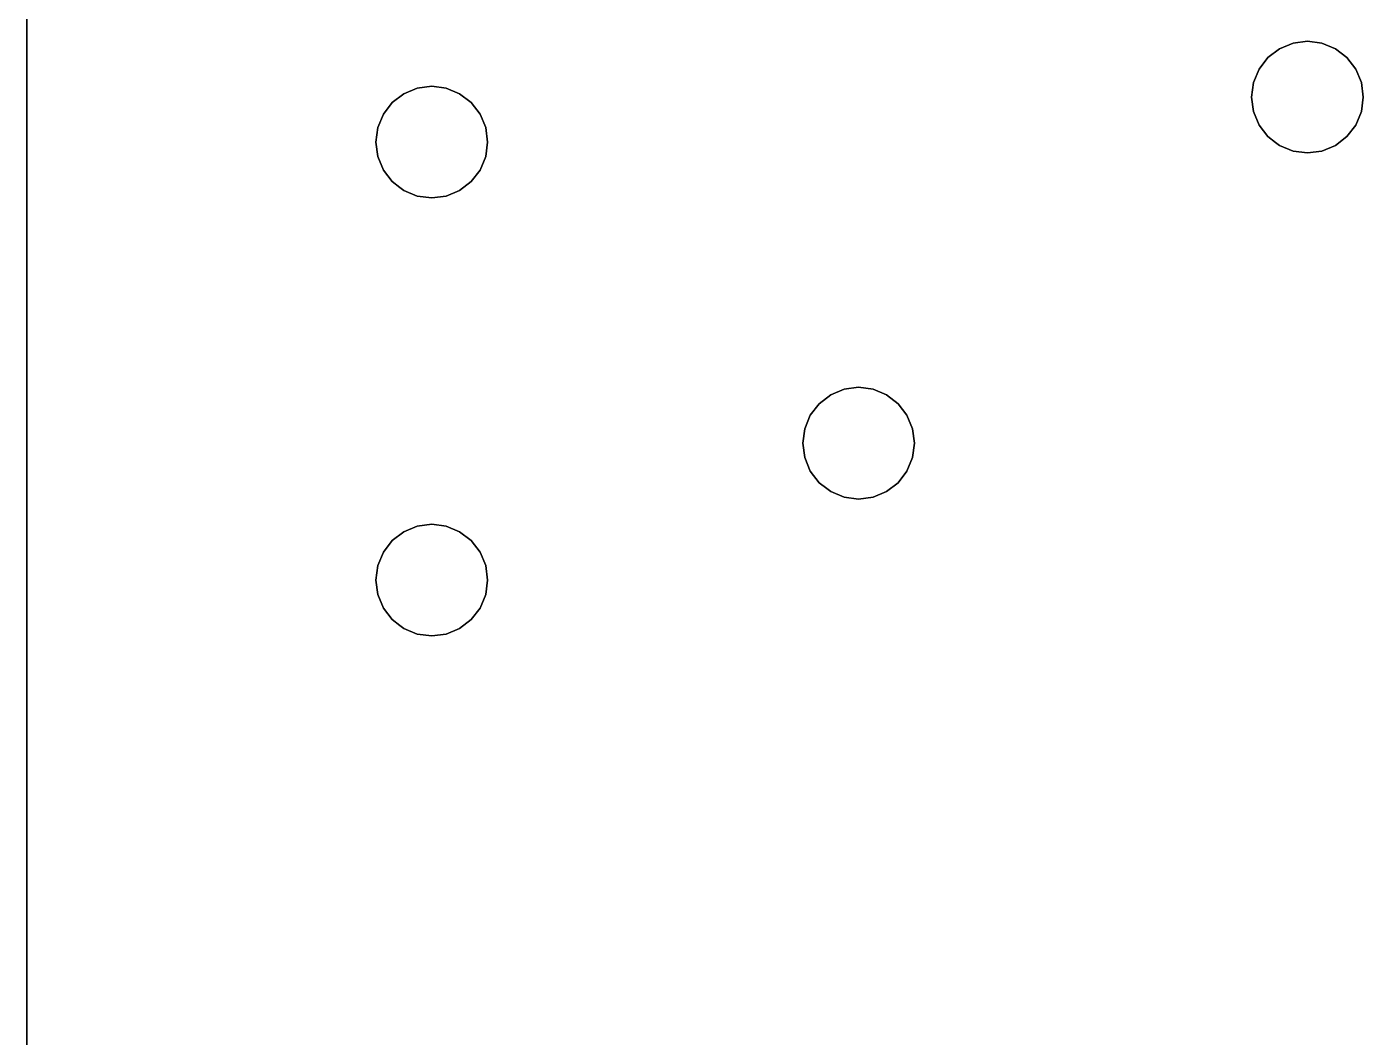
# Model space of a CAD drawing. Header units: metres. Extents: x 0 to 1120, y 0 to 254.
# Drawn here: x 687.5 to 748.5, y 127 to 173.1 of the extents above; entities that cross this region are included whole.
import ezdxf

# ---------------------------------------------------------------- set-up
doc = ezdxf.new("R2010")
doc.units = ezdxf.units.M

msp = doc.modelspace()

# ---------------------------------------------------------------- linework, layer by layer
at = {"layer": 'Component#3'}
for p, q in [((687.5, 247.94), (687.5, 6)), ((687.5, 6, 6), (687.5, 247.94, 6)), ((744.725, 172.097), (745.34, 172.352)), ((745.34, 172.352, 6), (744.725, 172.097, 6)), ((746, 172.439, 6), (745.34, 172.352, 6)), ((745.34, 172.352), (746, 172.439)), ((745.34, 172.352), (745.34, 172.352, 6)), ((746, 172.439), (746, 172.439, 6)), ((746, 172.439), (746.66, 172.352)), ((746.66, 172.352, 6), (746, 172.439, 6)), ((747.275, 172.097, 6), (746.66, 172.352, 6)), ((746.66, 172.352, 6), (746.66, 172.352)), ((746.66, 172.352), (747.275, 172.097)), ((743.791, 171.164), (744.196, 171.692)), ((744.196, 171.692, 6), (743.791, 171.164, 6)), ((744.196, 171.692), (744.725, 172.097)), ((744.725, 172.097, 6), (744.196, 171.692, 6)), ((744.196, 171.692), (744.196, 171.692, 6)), ((744.725, 172.097, 6), (744.725, 172.097)), ((747.275, 172.097), (747.275, 172.097, 6)), ((747.803, 171.692, 6), (747.275, 172.097, 6)), ((747.275, 172.097), (747.803, 171.692)), ((747.803, 171.692), (748.208, 171.164)), ((748.208, 171.164, 6), (747.803, 171.692, 6)), ((747.803, 171.692, 6), (747.803, 171.692)), ((743.536, 170.549), (743.791, 171.164)), ((743.791, 171.164, 6), (743.536, 170.549, 6)), ((743.791, 171.164), (743.791, 171.164, 6)), ((748.208, 171.164), (748.208, 171.164, 6)), ((748.463, 170.549, 6), (748.208, 171.164, 6)), ((748.208, 171.164), (748.463, 170.549)), ((705.34, 170.296), (706, 170.383)), ((706, 170.383, 6), (705.34, 170.296, 6)), ((706, 170.383, 6), (706, 170.383)), ((706.66, 170.296, 6), (706, 170.383, 6)), ((706, 170.383), (706.66, 170.296)), ((743.536, 170.549, 6), (743.45, 169.889, 6)), ((743.45, 169.889), (743.536, 170.549)), ((743.536, 170.549, 6), (743.536, 170.549)), ((748.55, 169.889, 6), (748.463, 170.549, 6)), ((748.463, 170.549), (748.55, 169.889)), ((748.463, 170.549), (748.463, 170.549, 6)), ((704.725, 170.042, 6), (704.196, 169.636, 6)), ((704.196, 169.636), (704.725, 170.042)), ((705.34, 170.296, 6), (704.725, 170.042, 6)), ((704.725, 170.042), (705.34, 170.296)), ((704.725, 170.042, 6), (704.725, 170.042)), ((705.34, 170.296), (705.34, 170.296, 6)), ((706.66, 170.296), (706.66, 170.296, 6)), ((706.66, 170.296), (707.275, 170.042)), ((707.275, 170.042, 6), (706.66, 170.296, 6)), ((707.275, 170.042), (707.275, 170.042, 6)), ((707.275, 170.042), (707.803, 169.636)), ((707.803, 169.636, 6), (707.275, 170.042, 6)), ((743.45, 169.889), (743.45, 169.889, 6)), ((743.536, 169.229), (743.45, 169.889)), ((743.45, 169.889, 6), (743.536, 169.229, 6)), ((748.463, 169.229, 6), (748.55, 169.889, 6)), ((748.55, 169.889), (748.463, 169.229)), ((748.55, 169.889, 6), (748.55, 169.889)), ((703.536, 168.493), (703.791, 169.108)), ((703.791, 169.108, 6), (703.536, 168.493, 6)), ((703.791, 169.108), (704.196, 169.636)), ((704.196, 169.636, 6), (703.791, 169.108, 6)), ((703.791, 169.108, 6), (703.791, 169.108)), ((704.196, 169.636, 6), (704.196, 169.636)), ((707.803, 169.636, 6), (707.803, 169.636)), ((708.208, 169.108, 6), (707.803, 169.636, 6)), ((707.803, 169.636), (708.208, 169.108)), ((708.208, 169.108), (708.463, 168.493)), ((708.208, 169.108), (708.208, 169.108, 6)), ((708.463, 168.493, 6), (708.208, 169.108, 6)), ((743.536, 169.229, 6), (743.536, 169.229)), ((743.536, 169.229, 6), (743.791, 168.614, 6)), ((743.791, 168.614), (743.536, 169.229)), ((748.208, 168.614, 6), (748.463, 169.229, 6)), ((748.463, 169.229), (748.208, 168.614)), ((748.463, 169.229), (748.463, 169.229, 6)), ((743.791, 168.614), (743.791, 168.614, 6)), ((744.196, 168.085), (743.791, 168.614)), ((743.791, 168.614, 6), (744.196, 168.085, 6)), ((748.208, 168.614), (747.803, 168.085)), ((747.803, 168.085, 6), (748.208, 168.614, 6)), ((748.208, 168.614, 6), (748.208, 168.614)), ((703.45, 167.833), (703.536, 168.493)), ((703.536, 168.493, 6), (703.45, 167.833, 6)), ((703.536, 168.493), (703.536, 168.493, 6)), ((708.463, 168.493), (708.55, 167.833)), ((708.463, 168.493, 6), (708.463, 168.493)), ((708.55, 167.833, 6), (708.463, 168.493, 6)), ((744.548, 167.816), (744.196, 168.085)), ((744.196, 168.085, 6), (744.548, 167.816, 6)), ((744.196, 168.085), (744.196, 168.085, 6)), ((747.275, 167.68, 6), (747.803, 168.085, 6)), ((747.803, 168.085), (747.275, 167.68)), ((747.803, 168.085), (747.803, 168.085, 6)), ((703.45, 167.833), (703.45, 167.833, 6)), ((703.45, 167.833, 6), (703.536, 167.173, 6)), ((703.536, 167.173), (703.45, 167.833)), ((708.55, 167.833), (708.463, 167.173)), ((708.463, 167.173, 6), (708.55, 167.833, 6)), ((708.55, 167.833, 6), (708.55, 167.833)), ((744.725, 167.68), (744.548, 167.816)), ((744.548, 167.816, 6), (744.725, 167.68, 6)), ((744.548, 167.816, 6), (744.548, 167.816)), ((744.725, 167.68, 6), (745.34, 167.425, 6)), ((745.34, 167.425), (744.725, 167.68)), ((744.725, 167.68), (744.725, 167.68, 6)), ((746, 167.339), (745.34, 167.425)), ((745.34, 167.425, 6), (745.34, 167.425)), ((745.34, 167.425, 6), (746, 167.339, 6)), ((746.66, 167.425), (746, 167.339)), ((746, 167.339, 6), (746.66, 167.425, 6)), ((746, 167.339), (746, 167.339, 6)), ((746.66, 167.425, 6), (747.275, 167.68, 6)), ((747.275, 167.68), (746.66, 167.425)), ((746.66, 167.425), (746.66, 167.425, 6)), ((747.275, 167.68), (747.275, 167.68, 6)), ((703.536, 167.173, 6), (703.536, 167.173)), ((703.791, 166.558), (703.536, 167.173)), ((703.536, 167.173, 6), (703.791, 166.558, 6)), ((708.463, 167.173), (708.208, 166.558)), ((708.208, 166.558, 6), (708.463, 167.173, 6)), ((708.463, 167.173, 6), (708.463, 167.173)), ((703.791, 166.558, 6), (703.791, 166.558)), ((704.196, 166.03), (703.791, 166.558)), ((703.791, 166.558, 6), (704.196, 166.03, 6)), ((708.208, 166.558), (707.803, 166.03)), ((707.803, 166.03, 6), (708.208, 166.558, 6)), ((708.208, 166.558), (708.208, 166.558, 6)), ((704.196, 166.03, 6), (704.548, 165.761, 6)), ((704.548, 165.761), (704.196, 166.03)), ((704.196, 166.03), (704.196, 166.03, 6)), ((704.548, 165.761, 6), (704.548, 165.761)), ((704.725, 165.625), (704.548, 165.761)), ((704.548, 165.761, 6), (704.725, 165.625, 6)), ((705.34, 165.37), (704.725, 165.625)), ((704.725, 165.625, 6), (705.34, 165.37, 6)), ((704.725, 165.625), (704.725, 165.625, 6)), ((707.275, 165.625), (706.66, 165.37)), ((706.66, 165.37, 6), (707.275, 165.625, 6)), ((707.803, 166.03), (707.275, 165.625)), ((707.275, 165.625, 6), (707.803, 166.03, 6)), ((707.275, 165.625), (707.275, 165.625, 6)), ((707.803, 166.03, 6), (707.803, 166.03)), ((705.34, 165.37, 6), (706, 165.283, 6)), ((705.34, 165.37), (705.34, 165.37, 6)), ((706, 165.283), (705.34, 165.37)), ((706, 165.283, 6), (706.66, 165.37, 6)), ((706.66, 165.37), (706, 165.283)), ((706, 165.283, 6), (706, 165.283)), ((706.66, 165.37), (706.66, 165.37, 6)), ((724.225, 156.297, 6), (723.696, 155.892, 6)), ((723.696, 155.892), (724.225, 156.297)), ((724.84, 156.552, 6), (724.225, 156.297, 6)), ((724.225, 156.297), (724.84, 156.552)), ((724.225, 156.297, 6), (724.225, 156.297)), ((725.5, 156.639, 6), (724.84, 156.552, 6)), ((724.84, 156.552), (725.5, 156.639)), ((724.84, 156.552), (724.84, 156.552, 6)), ((726.16, 156.552, 6), (725.5, 156.639, 6)), ((725.5, 156.639, 6), (725.5, 156.639)), ((725.5, 156.639), (726.16, 156.552)), ((726.16, 156.552), (726.775, 156.297)), ((726.775, 156.297, 6), (726.16, 156.552, 6)), ((726.16, 156.552), (726.16, 156.552, 6)), ((726.775, 156.297), (727.303, 155.892)), ((727.303, 155.892, 6), (726.775, 156.297, 6)), ((726.775, 156.297), (726.775, 156.297, 6)), ((723.696, 155.892, 6), (723.291, 155.364, 6)), ((723.291, 155.364), (723.696, 155.892)), ((723.696, 155.892), (723.696, 155.892, 6)), ((727.303, 155.892), (727.708, 155.364)), ((727.708, 155.364, 6), (727.303, 155.892, 6)), ((727.303, 155.892, 6), (727.303, 155.892)), ((723.291, 155.364, 6), (723.036, 154.749, 6)), ((723.036, 154.749), (723.291, 155.364)), ((723.291, 155.364), (723.291, 155.364, 6)), ((727.708, 155.364), (727.708, 155.364, 6)), ((727.963, 154.749, 6), (727.708, 155.364, 6)), ((727.708, 155.364), (727.963, 154.749)), ((723.036, 154.749, 6), (722.95, 154.089, 6)), ((722.95, 154.089), (723.036, 154.749)), ((723.036, 154.749, 6), (723.036, 154.749)), ((727.963, 154.749), (728.05, 154.089)), ((727.963, 154.749, 6), (727.963, 154.749)), ((728.05, 154.089, 6), (727.963, 154.749, 6)), ((722.95, 154.089, 6), (723.036, 153.429, 6)), ((722.95, 154.089, 6), (722.95, 154.089)), ((723.036, 153.429), (722.95, 154.089)), ((728.05, 154.089), (727.963, 153.429)), ((727.963, 153.429, 6), (728.05, 154.089, 6)), ((728.05, 154.089), (728.05, 154.089, 6)), ((723.036, 153.429, 6), (723.291, 152.814, 6)), ((723.291, 152.814), (723.036, 153.429)), ((723.036, 153.429), (723.036, 153.429, 6)), ((727.963, 153.429), (727.708, 152.814)), ((727.708, 152.814, 6), (727.963, 153.429, 6)), ((727.963, 153.429), (727.963, 153.429, 6)), ((723.291, 152.814, 6), (723.291, 152.814)), ((723.696, 152.285), (723.291, 152.814)), ((723.291, 152.814, 6), (723.696, 152.285, 6)), ((727.708, 152.814), (727.303, 152.285)), ((727.303, 152.285, 6), (727.708, 152.814, 6)), ((727.708, 152.814, 6), (727.708, 152.814)), ((723.696, 152.285), (723.696, 152.285, 6)), ((723.696, 152.285, 6), (724.048, 152.016, 6)), ((724.048, 152.016), (723.696, 152.285)), ((724.225, 151.88), (724.048, 152.016)), ((724.048, 152.016), (724.048, 152.016, 6)), ((724.048, 152.016, 6), (724.225, 151.88, 6)), ((727.303, 152.285), (726.775, 151.88)), ((726.775, 151.88, 6), (727.303, 152.285, 6)), ((727.303, 152.285), (727.303, 152.285, 6)), ((724.84, 151.625), (724.225, 151.88)), ((724.225, 151.88, 6), (724.84, 151.625, 6)), ((724.225, 151.88, 6), (724.225, 151.88)), ((724.84, 151.625, 6), (724.84, 151.625)), ((725.5, 151.539), (724.84, 151.625)), ((724.84, 151.625, 6), (725.5, 151.539, 6)), ((726.16, 151.625), (725.5, 151.539)), ((725.5, 151.539, 6), (726.16, 151.625, 6)), ((725.5, 151.539), (725.5, 151.539, 6)), ((726.775, 151.88), (726.16, 151.625)), ((726.16, 151.625, 6), (726.775, 151.88, 6)), ((726.16, 151.625, 6), (726.16, 151.625)), ((726.775, 151.88), (726.775, 151.88, 6)), ((705.34, 150.302, 6), (704.725, 150.047, 6)), ((704.725, 150.047), (705.34, 150.302)), ((706, 150.389, 6), (705.34, 150.302, 6)), ((705.34, 150.302), (706, 150.389)), ((705.34, 150.302), (705.34, 150.302, 6)), ((706, 150.389), (706, 150.389, 6)), ((706.66, 150.302, 6), (706, 150.389, 6)), ((706, 150.389), (706.66, 150.302)), ((706.66, 150.302), (706.66, 150.302, 6)), ((707.275, 150.047, 6), (706.66, 150.302, 6)), ((706.66, 150.302), (707.275, 150.047)), ((703.791, 149.114), (704.196, 149.642)), ((704.196, 149.642, 6), (703.791, 149.114, 6)), ((704.196, 149.642), (704.725, 150.047)), ((704.725, 150.047, 6), (704.196, 149.642, 6)), ((704.196, 149.642, 6), (704.196, 149.642)), ((704.725, 150.047), (704.725, 150.047, 6)), ((707.275, 150.047), (707.803, 149.642)), ((707.275, 150.047, 6), (707.275, 150.047)), ((707.803, 149.642, 6), (707.275, 150.047, 6)), ((707.803, 149.642), (707.803, 149.642, 6)), ((707.803, 149.642), (708.208, 149.114)), ((708.208, 149.114, 6), (707.803, 149.642, 6)), ((703.791, 149.114, 6), (703.536, 148.499, 6)), ((703.536, 148.499), (703.791, 149.114)), ((703.791, 149.114), (703.791, 149.114, 6)), ((708.463, 148.499, 6), (708.208, 149.114, 6)), ((708.208, 149.114), (708.463, 148.499)), ((708.208, 149.114, 6), (708.208, 149.114)), ((703.45, 147.839), (703.536, 148.499)), ((703.536, 148.499, 6), (703.45, 147.839, 6)), ((703.536, 148.499), (703.536, 148.499, 6)), ((708.463, 148.499, 6), (708.463, 148.499)), ((708.463, 148.499), (708.55, 147.839)), ((708.55, 147.839, 6), (708.463, 148.499, 6)), ((703.45, 147.839, 6), (703.45, 147.839)), ((703.45, 147.839, 6), (703.536, 147.179, 6)), ((703.536, 147.179), (703.45, 147.839)), ((708.463, 147.179, 6), (708.55, 147.839, 6)), ((708.55, 147.839), (708.463, 147.179)), ((708.55, 147.839, 6), (708.55, 147.839)), ((703.536, 147.179, 6), (703.536, 147.179)), ((703.536, 147.179, 6), (703.791, 146.564, 6)), ((703.791, 146.564), (703.536, 147.179)), ((708.463, 147.179), (708.208, 146.564)), ((708.208, 146.564, 6), (708.463, 147.179, 6)), ((708.463, 147.179), (708.463, 147.179, 6)), ((704.196, 146.035), (703.791, 146.564)), ((703.791, 146.564), (703.791, 146.564, 6)), ((703.791, 146.564, 6), (704.196, 146.035, 6)), ((708.208, 146.564), (707.803, 146.035)), ((707.803, 146.035, 6), (708.208, 146.564, 6)), ((708.208, 146.564), (708.208, 146.564, 6)), ((704.196, 146.035, 6), (704.196, 146.035)), ((704.548, 145.766), (704.196, 146.035)), ((704.196, 146.035, 6), (704.548, 145.766, 6)), ((707.275, 145.63, 6), (707.803, 146.035, 6)), ((707.803, 146.035), (707.275, 145.63)), ((707.803, 146.035, 6), (707.803, 146.035)), ((704.548, 145.766, 6), (704.725, 145.63, 6)), ((704.725, 145.63), (704.548, 145.766)), ((704.548, 145.766, 6), (704.548, 145.766)), ((705.34, 145.375), (704.725, 145.63)), ((704.725, 145.63, 6), (705.34, 145.375, 6)), ((704.725, 145.63), (704.725, 145.63, 6)), ((706, 145.289), (705.34, 145.375)), ((705.34, 145.375, 6), (706, 145.289, 6)), ((705.34, 145.375, 6), (705.34, 145.375)), ((706, 145.289, 6), (706.66, 145.375, 6)), ((706.66, 145.375), (706, 145.289)), ((707.275, 145.63), (706.66, 145.375)), ((706.66, 145.375, 6), (707.275, 145.63, 6)), ((706.66, 145.375, 6), (706.66, 145.375)), ((707.275, 145.63), (707.275, 145.63, 6)), ((706, 145.289, 6), (706, 145.289))]:
    msp.add_line(p, q, dxfattribs=at)

doc.saveas('drawing.dxf')
